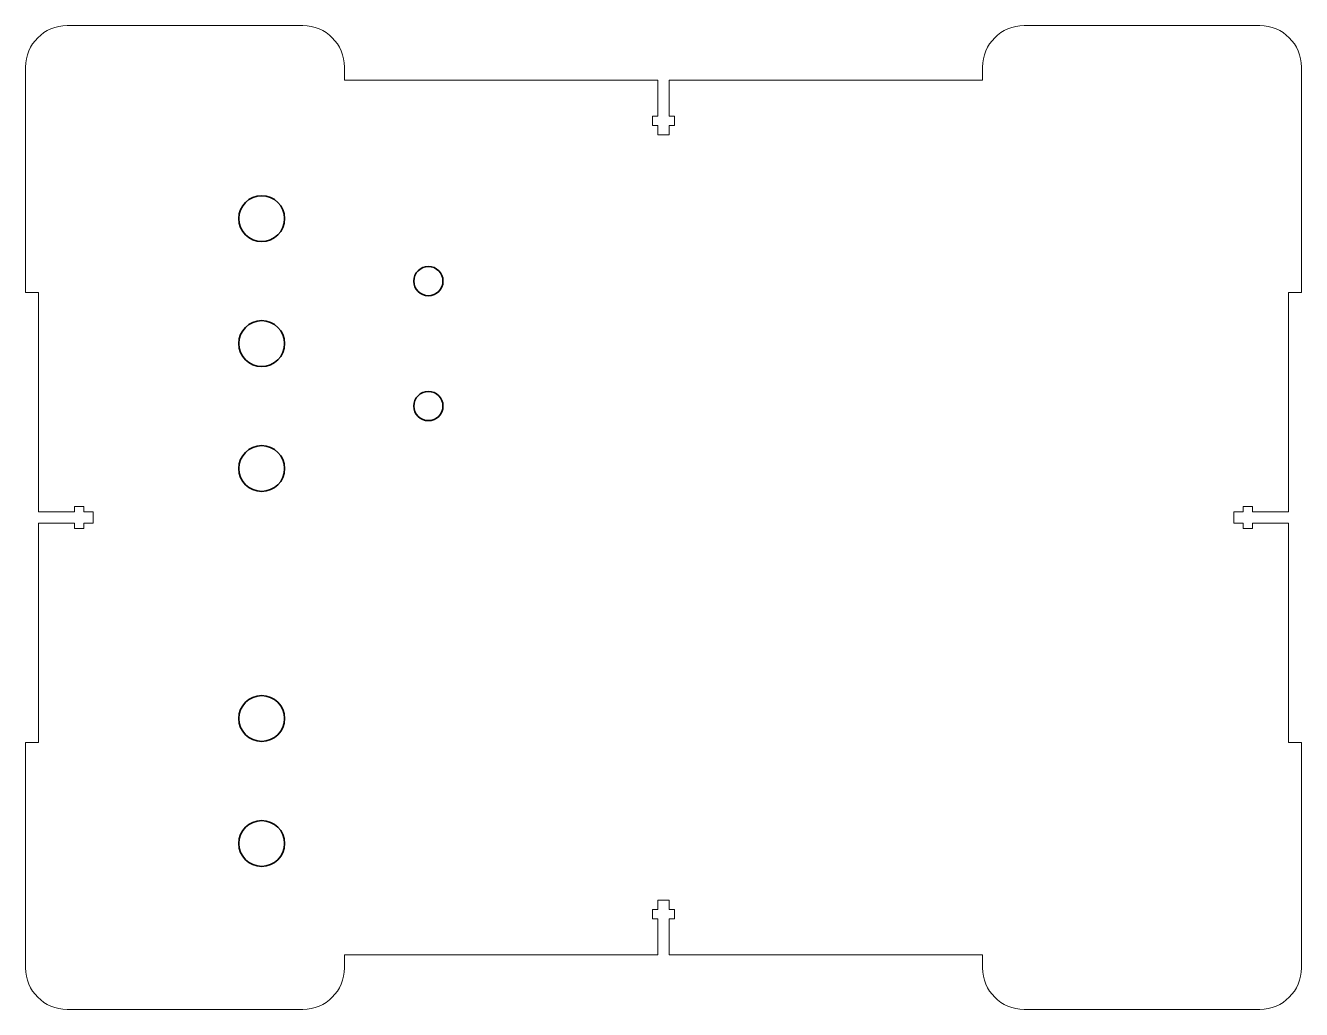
# Model space of a CAD drawing. Header units: millimetres. Extents: x 0 to 306, y 209 to 445.
import ezdxf

# ---------------------------------------------------------------- set-up
doc = ezdxf.new("R2010")
doc.units = ezdxf.units.MM
doc.header["$MEASUREMENT"] = 0
doc.layers.add('Calque 1', color=18, linetype='Continuous', true_color=0x000000)

msp = doc.modelspace()

# ---------------------------------------------------------------- linework, layer by layer
at = {"layer": 'Calque 1', "color": 1, "lineweight": 9, "true_color": 0xff0000}
for points in [[(66.55, 445.4), (10, 445.4)], [(296.2, 445.4), (239.65, 445.4)], [(0, 435.4), (0, 381.35), (3.1, 381.35), (3.1, 328.68), (11.75, 328.68), (11.75, 329.93), (14, 329.93), (14, 328.68), (16.25, 328.68), (16.25, 325.92), (14, 325.92), (14, 324.67), (11.75, 324.67), (11.75, 325.92), (3.1, 325.92), (3.1, 273.25), (0, 273.25), (0, 219.2)], [(229.65, 435.4), (229.65, 432.3), (154.47, 432.3), (154.47, 423.65), (155.72, 423.65), (155.72, 421.4), (154.47, 421.4), (154.47, 419.15), (151.72, 419.15), (151.72, 421.4), (150.47, 421.4), (150.47, 423.65), (151.72, 423.65), (151.72, 432.3), (76.55, 432.3)], [(76.55, 432.3), (76.55, 435.4)], [(306.2, 219.2), (306.2, 273.25), (303.1, 273.25), (303.1, 325.92), (294.45, 325.92), (294.45, 324.67), (292.2, 324.67), (292.2, 325.92), (289.95, 325.92), (289.95, 328.68), (292.2, 328.68), (292.2, 329.93), (294.45, 329.93), (294.45, 328.68), (303.1, 328.68), (303.1, 381.35), (306.2, 381.35), (306.2, 435.4), (306.2, 435.4)], [(76.55, 219.2), (76.55, 222.3), (151.72, 222.3), (151.72, 230.95), (150.47, 230.95), (150.47, 233.2), (151.72, 233.2), (151.72, 235.45), (154.47, 235.45), (154.47, 233.2), (155.72, 233.2), (155.72, 230.95), (154.47, 230.95), (154.47, 222.3), (229.65, 222.3), (229.65, 219.2)], [(10, 209.2), (66.55, 209.2)], [(239.65, 209.2), (296.2, 209.2)]]:
    msp.add_lwpolyline(points, dxfattribs=at)
for centre, start, end in [((10, 435.4), 90, 180), ((66.55, 435.4), 0, 90), ((239.65, 435.4), 90, 180), ((296.2, 435.4), 0.0001, 90), ((10, 219.2), 180, 270), ((66.55, 219.2), 270, 0), ((239.65, 219.2), 180, 270), ((296.2, 219.2), 270, 0)]:
    msp.add_arc(centre, 10, start, end, dxfattribs=at)
at = {"layer": 'Calque 1', "color": 7, "lineweight": 35, "true_color": 0xffffff}
for points in [[(62.18, 399.05), (62.18, 396.01), (59.72, 393.55), (56.68, 393.55), (53.64, 393.55), (51.18, 396.01), (51.18, 399.05), (51.18, 402.09), (53.64, 404.55), (56.68, 404.55), (59.72, 404.55), (62.18, 402.09), (62.18, 399.05)], [(96.68, 387.55), (98.61, 387.55), (100.18, 385.98), (100.18, 384.05), (100.18, 382.12), (98.61, 380.55), (96.68, 380.55), (94.75, 380.55), (93.18, 382.12), (93.18, 384.05), (93.18, 385.98), (94.75, 387.55), (96.68, 387.55)], [(62.18, 369.05), (62.18, 366.01), (59.72, 363.55), (56.68, 363.55), (53.64, 363.55), (51.18, 366.01), (51.18, 369.05), (51.18, 372.09), (53.64, 374.55), (56.68, 374.55), (59.72, 374.55), (62.18, 372.09), (62.18, 369.05)], [(96.68, 357.55), (98.61, 357.55), (100.18, 355.98), (100.18, 354.05), (100.18, 352.12), (98.61, 350.55), (96.68, 350.55), (94.75, 350.55), (93.18, 352.12), (93.18, 354.05), (93.18, 355.98), (94.75, 357.55), (96.68, 357.55)], [(62.18, 339.05), (62.18, 336.01), (59.72, 333.55), (56.68, 333.55), (53.64, 333.55), (51.18, 336.01), (51.18, 339.05), (51.18, 342.09), (53.64, 344.55), (56.68, 344.55), (59.72, 344.55), (62.18, 342.09), (62.18, 339.05)], [(62.18, 279.05), (62.18, 276.01), (59.72, 273.55), (56.68, 273.55), (53.64, 273.55), (51.18, 276.01), (51.18, 279.05), (51.18, 282.09), (53.64, 284.55), (56.68, 284.55), (59.72, 284.55), (62.18, 282.09), (62.18, 279.05)], [(62.18, 249.05), (62.18, 246.01), (59.72, 243.55), (56.68, 243.55), (53.64, 243.55), (51.18, 246.01), (51.18, 249.05), (51.18, 252.09), (53.64, 254.55), (56.68, 254.55), (59.72, 254.55), (62.18, 252.09), (62.18, 249.05)]]:
    msp.add_open_spline(points, degree=3, knots=[0, 0, 0, 0, 1, 1, 1, 2, 2, 2, 3, 3, 3, 4, 4, 4, 4], dxfattribs=at)

doc.saveas('drawing.dxf')
